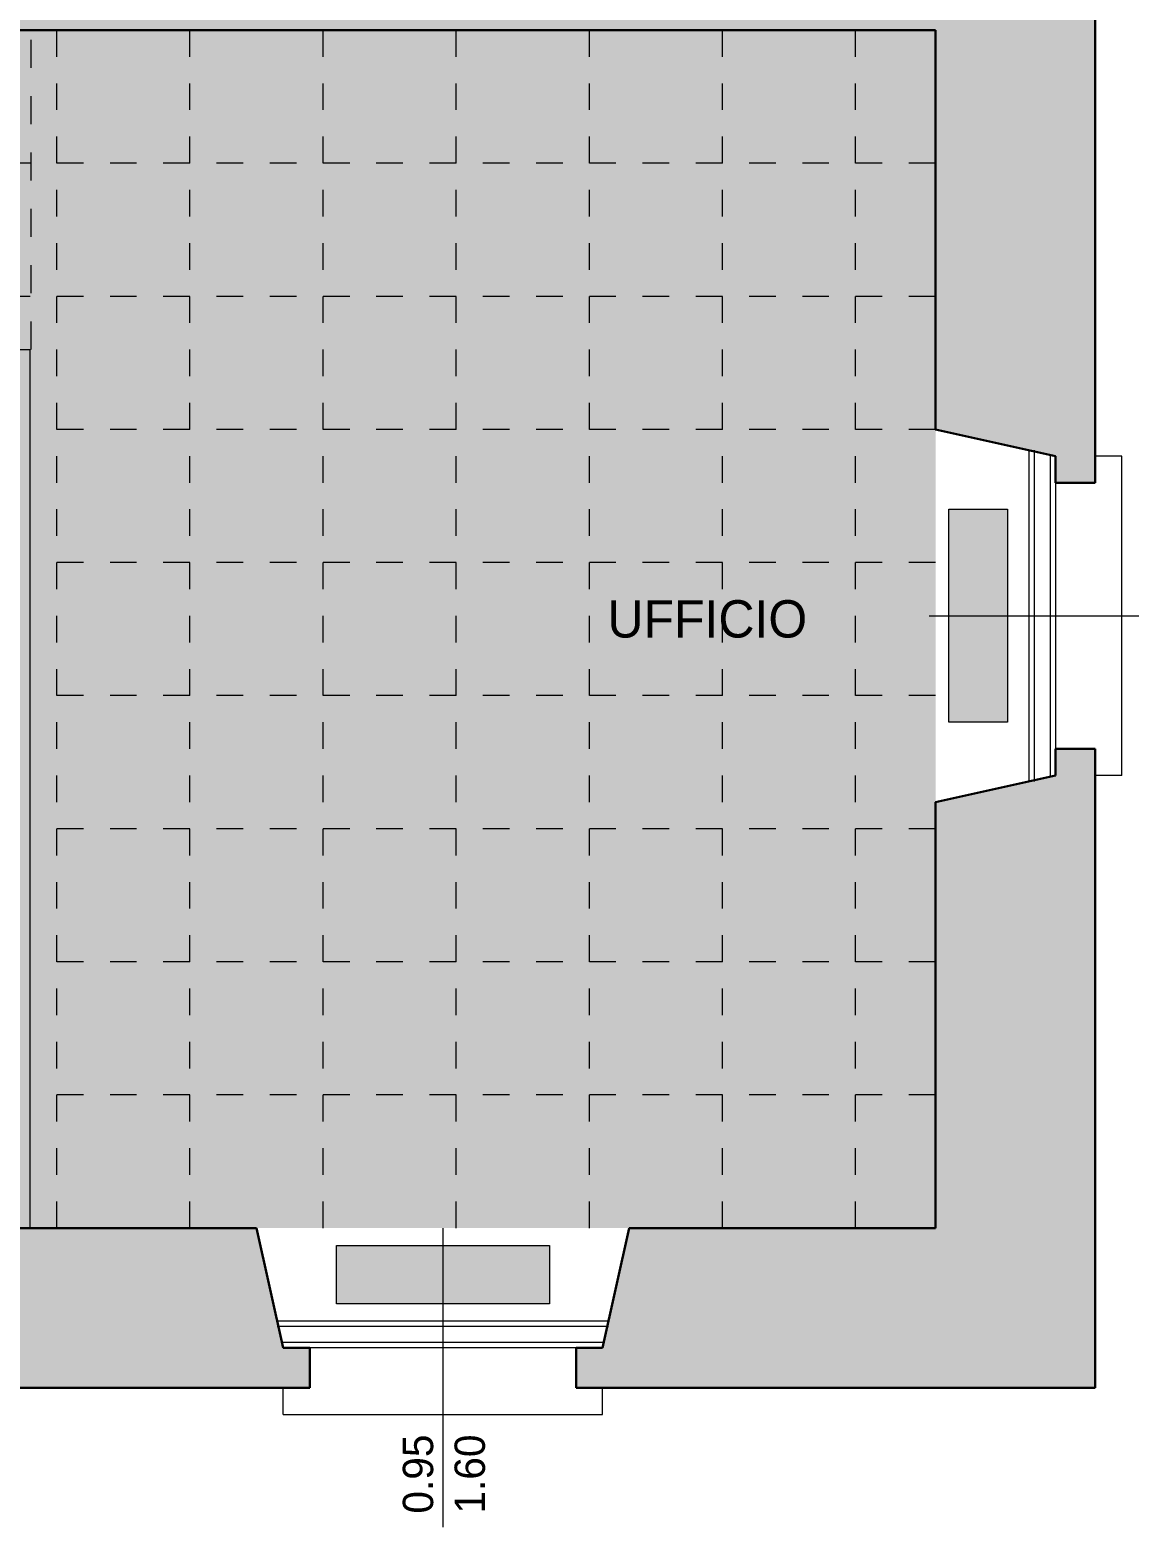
# Model space of a CAD drawing. Header units: metres. Extents: x 106 to 148.5, y -12.7 to 30.
# Drawn here: x 140.13 to 144.26, y 10.82 to 16.44 of the extents above; entities that cross this region are included whole.
import ezdxf

# ---------------------------------------------------------------- set-up
doc = ezdxf.new("R2010")
doc.units = ezdxf.units.M
doc.header["$LTSCALE"] = 0.508
doc.linetypes.add('STYLE_01', pattern=[0.416641, 0.208282, -0.208359])
doc.linetypes.add('STYLE_05', pattern=[0.208282, 0.069427, -0.138855])
doc.layers.add('Campiture', color=7, linetype='Continuous')
doc.layers.add('Palazzina IT', color=7, linetype='Continuous')
doc.styles.add('Century Gothic', font='GOTHIC.TTF')
doc.styles.add('Stylus BT', font='stylu.ttf')

msp = doc.modelspace()

# ---------------------------------------------------------------- hatches: boundary and pattern name
at = {"layer": 'Campiture', "linetype": 'Continuous', "lineweight": 0}
for color, points in [(254, [(143.9846, 17.843), (144.1346, 17.843), (144.1346, 14.743), (143.9846, 14.743), (143.9846, 14.843), (143.5346, 14.943), (143.5346, 16.443), (137.7327, 16.443), (137.7327, 16.69), (137.7327, 16.693), (137.7327, 17.143), (137.8327, 17.143), (137.8327, 16.693), (143.5346, 16.693), (143.5346, 17.643), (143.9846, 17.743)]), (255, [(139.1346, 16.443), (143.5346, 16.443), (143.5346, 11.943), (140.1346, 11.943), (140.1346, 15.243), (139.134, 15.243), (139.136, 16.443)]), (254, [(143.9846, 13.743), (144.1346, 13.743), (144.1346, 11.343), (142.1846, 11.343), (142.1846, 11.493), (142.2846, 11.493), (142.3846, 11.943), (143.5346, 11.943), (143.5346, 13.543), (143.9846, 13.643)]), (254, [(141.1846, 11.343), (141.1846, 11.493), (141.0846, 11.493), (140.9846, 11.943), (138.0846, 11.943), (137.9846, 11.493), (137.8846, 11.493), (137.8846, 11.343)])]:
    msp.add_hatch(color=color, dxfattribs=at).paths.add_polyline_path(points)
at = {"layer": 'Palazzina IT', "linetype": 'Continuous', "lineweight": 0}
for points in [[(143.5846, 14.643), (143.8046, 14.643), (143.8046, 13.843), (143.5846, 13.843)], [(141.2846, 11.878), (142.0846, 11.878), (142.0846, 11.658), (141.2846, 11.658)]]:
    msp.add_hatch(color=255, dxfattribs=at).paths.add_polyline_path(points)

# ---------------------------------------------------------------- linework, layer by layer
at = {"layer": 'Campiture', "color": 8, "linetype": 'STYLE_01', "lineweight": 9}
msp.add_line((140.1383, 15.243), (140.1383, 16.443), dxfattribs=at)
at = {"layer": 'Campiture', "color": 8, "linetype": 'STYLE_05', "lineweight": 13}
for p, q in [((140.2346, 11.943), (140.2346, 16.443)), ((140.7346, 11.943), (140.7346, 16.443)), ((141.2346, 11.943), (141.2346, 16.443)), ((141.7346, 11.943), (141.7346, 16.443)), ((142.2346, 11.943), (142.2346, 16.443)), ((142.7346, 11.943), (142.7346, 16.443)), ((143.2346, 11.943), (143.2346, 16.443)), ((143.5346, 15.943), (139.1352, 15.943)), ((143.5346, 15.443), (139.1344, 15.443)), ((143.5346, 14.943), (140.1346, 14.943)), ((143.5346, 14.443), (140.1346, 14.443)), ((143.5346, 13.943), (140.1346, 13.943)), ((143.5346, 13.443), (140.1346, 13.443)), ((143.5346, 12.943), (140.1346, 12.943)), ((143.5346, 12.443), (140.1346, 12.443))]:
    msp.add_line(p, q, dxfattribs=at)
at = {"layer": 'Campiture', "color": 254, "linetype": 'Continuous'}
for points in [[(137.2346, 15.143), (137.2346, 15.243), (140.1346, 15.143), (140.1346, 15.243)], [(140.0346, 11.943), (140.0346, 15.243), (140.1346, 11.943), (140.1346, 15.243)]]:
    msp.add_solid(points, dxfattribs=at)
at = {"layer": 'Palazzina IT', "color": 7, "linetype": 'Continuous', "lineweight": 30}
for p, q in [((144.1346, 14.743), (144.1346, 17.843)), ((143.5346, 16.443), (137.7327, 16.443)), ((143.5346, 14.943), (143.5346, 16.443)), ((143.5346, 14.943), (143.9846, 14.843)), ((143.9846, 14.743), (143.9846, 14.843)), ((144.1346, 14.743), (143.9846, 14.743)), ((144.1346, 13.743), (143.9846, 13.743)), ((143.9846, 13.743), (143.9846, 13.643)), ((144.1346, 11.343), (144.1346, 13.743)), ((143.5346, 13.543), (143.9846, 13.643)), ((143.5346, 13.543), (143.5346, 11.943)), ((138.0846, 11.943), (140.9846, 11.943)), ((140.9846, 11.943), (141.0846, 11.493)), ((142.3846, 11.943), (142.2846, 11.493)), ((142.3846, 11.943), (143.5346, 11.943)), ((141.1846, 11.493), (141.0846, 11.493)), ((141.1846, 11.343), (141.1846, 11.493)), ((142.1846, 11.343), (142.1846, 11.493)), ((142.1846, 11.493), (142.2846, 11.493)), ((137.8846, 11.343), (141.1846, 11.343)), ((142.1846, 11.343), (144.1346, 11.343))]:
    msp.add_line(p, q, dxfattribs=at)
at = {"layer": 'Palazzina IT', "color": 7, "linetype": 'Continuous', "lineweight": 15}
for p in [(137.2346, 15.243), (140.1346, 11.943)]:
    msp.add_line(p, (140.1346, 15.243), dxfattribs=at)
at = {"layer": 'Palazzina IT', "color": 254, "linetype": 'Continuous', "lineweight": 15}
for p, q in [((143.8846, 14.8653), (143.8846, 13.6208)), ((143.9846, 14.743), (143.9846, 13.743)), ((142.3069, 11.593), (141.0624, 11.593)), ((142.1846, 11.493), (141.1846, 11.493))]:
    msp.add_line(p, q, dxfattribs=at)
at = {"layer": 'Palazzina IT', "color": 254, "linetype": 'Continuous', "lineweight": 13}
for p, q in [((143.9046, 14.8653), (143.9046, 13.6208)), ((143.9646, 14.8475), (143.9646, 13.6386)), ((142.3069, 11.573), (141.0624, 11.573)), ((142.2891, 11.513), (141.0802, 11.513))]:
    msp.add_line(p, q, dxfattribs=at)
at = {"layer": 'Palazzina IT', "color": 8, "linetype": 'Continuous', "lineweight": 15}
for p, q in [((144.2346, 14.843), (144.1346, 14.843)), ((144.2346, 13.643), (144.2346, 14.843)), ((144.2346, 13.643), (144.1346, 13.643)), ((141.0846, 11.243), (141.0846, 11.343)), ((142.2846, 11.243), (142.2846, 11.343)), ((141.0846, 11.243), (142.2846, 11.243))]:
    msp.add_line(p, q, dxfattribs=at)
at = {"layer": 'Palazzina IT', "color": 7, "linetype": 'Continuous', "lineweight": 13}
for p, q in [((143.5108, 14.243), (144.6339, 14.243)), ((141.6846, 11.943), (141.6846, 10.82))]:
    msp.add_line(p, q, dxfattribs=at)
at = {"layer": 'Palazzina IT', "color": 8, "linetype": 'Continuous', "lineweight": 15}
for points in [[(143.5846, 14.643), (143.8046, 14.643), (143.8046, 13.843), (143.5846, 13.843)], [(141.2846, 11.878), (142.0846, 11.878), (142.0846, 11.658), (141.2846, 11.658)]]:
    msp.add_lwpolyline(points, close=True, dxfattribs=at)

# ---------------------------------------------------------------- texts
at = {"layer": 'Palazzina IT', "color": 7, "insert": (142.3026, 14.3016), "char_height": 0.14028, "attachment_point": 1, "line_spacing_factor": 1.099818, "style": 'Stylus BT'}
msp.add_mtext('UFFICIO', dxfattribs=at)
at = {"layer": 'Palazzina IT', "color": 7, "insert": (141.534, 10.8706), "char_height": 0.1141, "attachment_point": 1, "rotation": 90, "line_spacing_factor": 1.022525, "style": 'Century Gothic'}
msp.add_mtext('0.95\\P1.60', dxfattribs=at)

doc.saveas('drawing.dxf')
